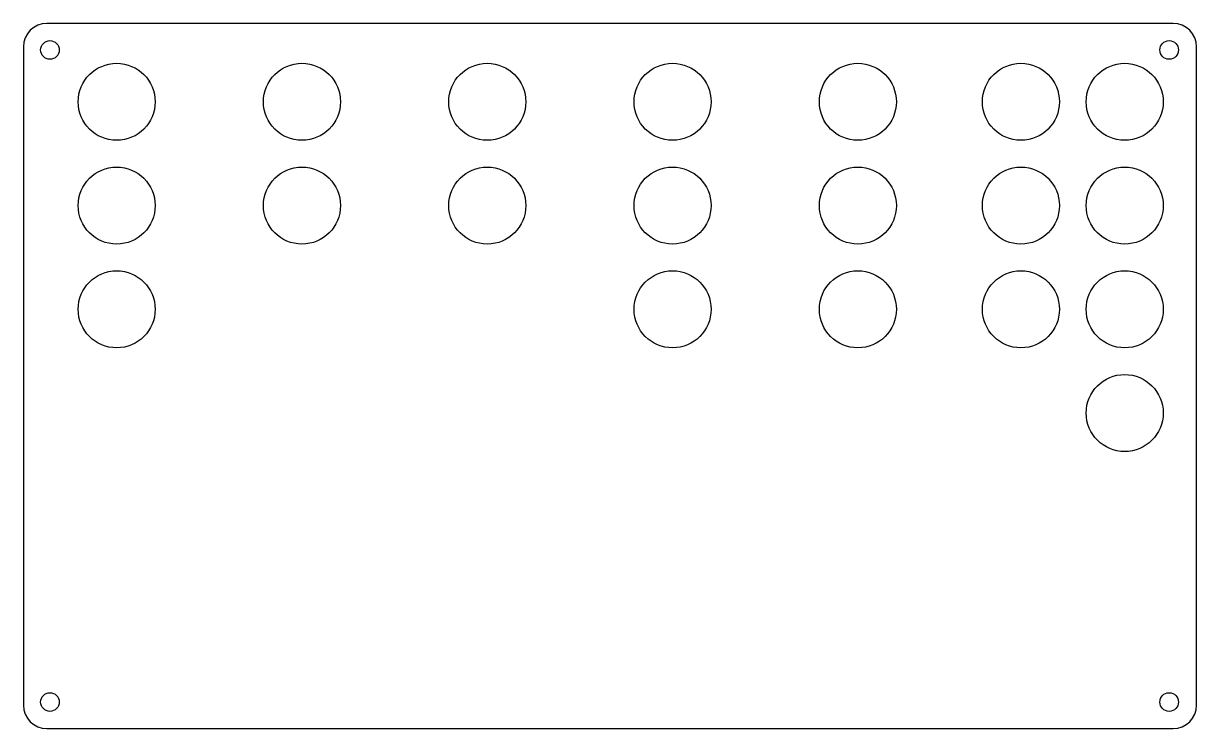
# Model space of a CAD drawing. Header units: millimetres. Extents: x -2 to 199, y -2 to 119.
import ezdxf

# ---------------------------------------------------------------- set-up
doc = ezdxf.new("R2010")
doc.units = ezdxf.units.MM

msp = doc.modelspace()

# ---------------------------------------------------------------- linework, layer by layer
at = {"color": 7, "linetype": 'Continuous', "lineweight": 25}
for p, q in [((195, 118.84), (2, 118.84)), ((-2, 114.84), (-2, 2)), ((199, 2), (199, 114.84)), ((2, -2), (195, -2))]:
    msp.add_line(p, q, dxfattribs=at)
for centre, radius in [((2.54, 114.3), 1.6), ((194.31, 114.3), 1.6), ((13.97, 105.41), 6.6), ((45.72, 105.41), 6.6), ((77.47, 105.41), 6.6), ((109.22, 105.41), 6.6), ((140.97, 105.41), 6.6), ((168.91, 105.41), 6.6), ((186.69, 105.41), 6.6), ((13.97, 87.63), 6.6), ((45.72, 87.63), 6.6), ((77.47, 87.63), 6.6), ((109.22, 87.63), 6.6), ((140.97, 87.63), 6.6), ((168.91, 87.63), 6.6), ((186.69, 87.63), 6.6), ((13.97, 69.85), 6.6), ((109.22, 69.85), 6.6), ((140.97, 69.85), 6.6), ((168.91, 69.85), 6.6), ((186.69, 69.85), 6.6), ((186.69, 52.07), 6.6), ((2.54, 2.54), 1.6), ((194.31, 2.54), 1.6)]:
    msp.add_circle(centre, radius, dxfattribs=at)
for centre, start, end in [((2, 114.84), 90, 180), ((195, 114.84), 0, 90), ((2, 2), 180, 270), ((195, 2), 270, 0)]:
    msp.add_arc(centre, 4, start, end, dxfattribs=at)

doc.saveas('drawing.dxf')
